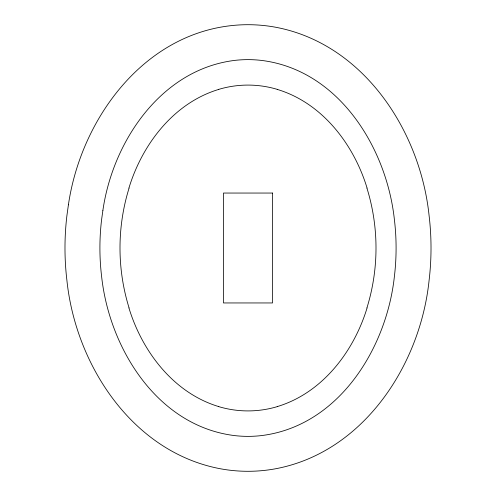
<?xml version="1.0" encoding="UTF-8"?>
<svg xmlns="http://www.w3.org/2000/svg" width="496" height="496" viewBox="0 0 496 496"><rect width="100%" height="100%" fill="white"/><g stroke="black" fill="none" stroke-linecap="round" stroke-linejoin="round"><path stroke-width="0.74" d="M128.929 188.04C142.234 144.348 173.65 103.001 218.736 89.41M367.071 307.96C353.766 351.652 322.35 392.999 277.264 406.59M277.264 89.41C322.35 103.001 353.766 144.348 367.071 188.04M218.736 406.59C173.65 392.999 142.234 351.652 128.929 307.96M277.276 406.627A102.133 102.133 0 0 1 218.724 406.627M366.922 188.083A202.256 202.256 0 0 1 366.922 307.917M218.724 89.373A102.133 102.133 0 0 1 277.276 89.373M129.078 307.917A202.256 202.256 0 0 1 129.078 188.083M68.417 204.786L66.917 215.531A273.792 273.792 0 0 0 66.917 280.469C75.739 365.298 132.767 452.674 221.018 468.881A151.838 151.838 0 0 0 274.623 468.943C363.053 452.916 420.255 365.416 429.083 280.469A273.798 273.798 0 0 0 429.083 215.531C420.261 130.702 363.233 43.326 274.982 27.119A151.726 151.726 0 0 0 231.756 25.575C141.961 35.148 80.718 120.429 68.417 204.786M102.901 210.323L101.593 219.672A238.861 238.861 0 0 0 101.599 276.322C109.349 348.496 157.53 426.442 235.098 435.655A116.572 116.572 0 0 0 260.499 435.699C338.272 426.74 386.651 348.62 394.407 276.328A238.867 238.867 0 0 0 394.401 219.678C386.651 147.504 338.47 69.558 260.902 60.345A116.566 116.566 0 0 0 235.501 60.301C161.498 68.907 112.871 141.143 102.901 210.323M272.54 193.049L223.46 193.049L223.46 302.951L272.54 302.951L272.54 193.049"/></g></svg>
